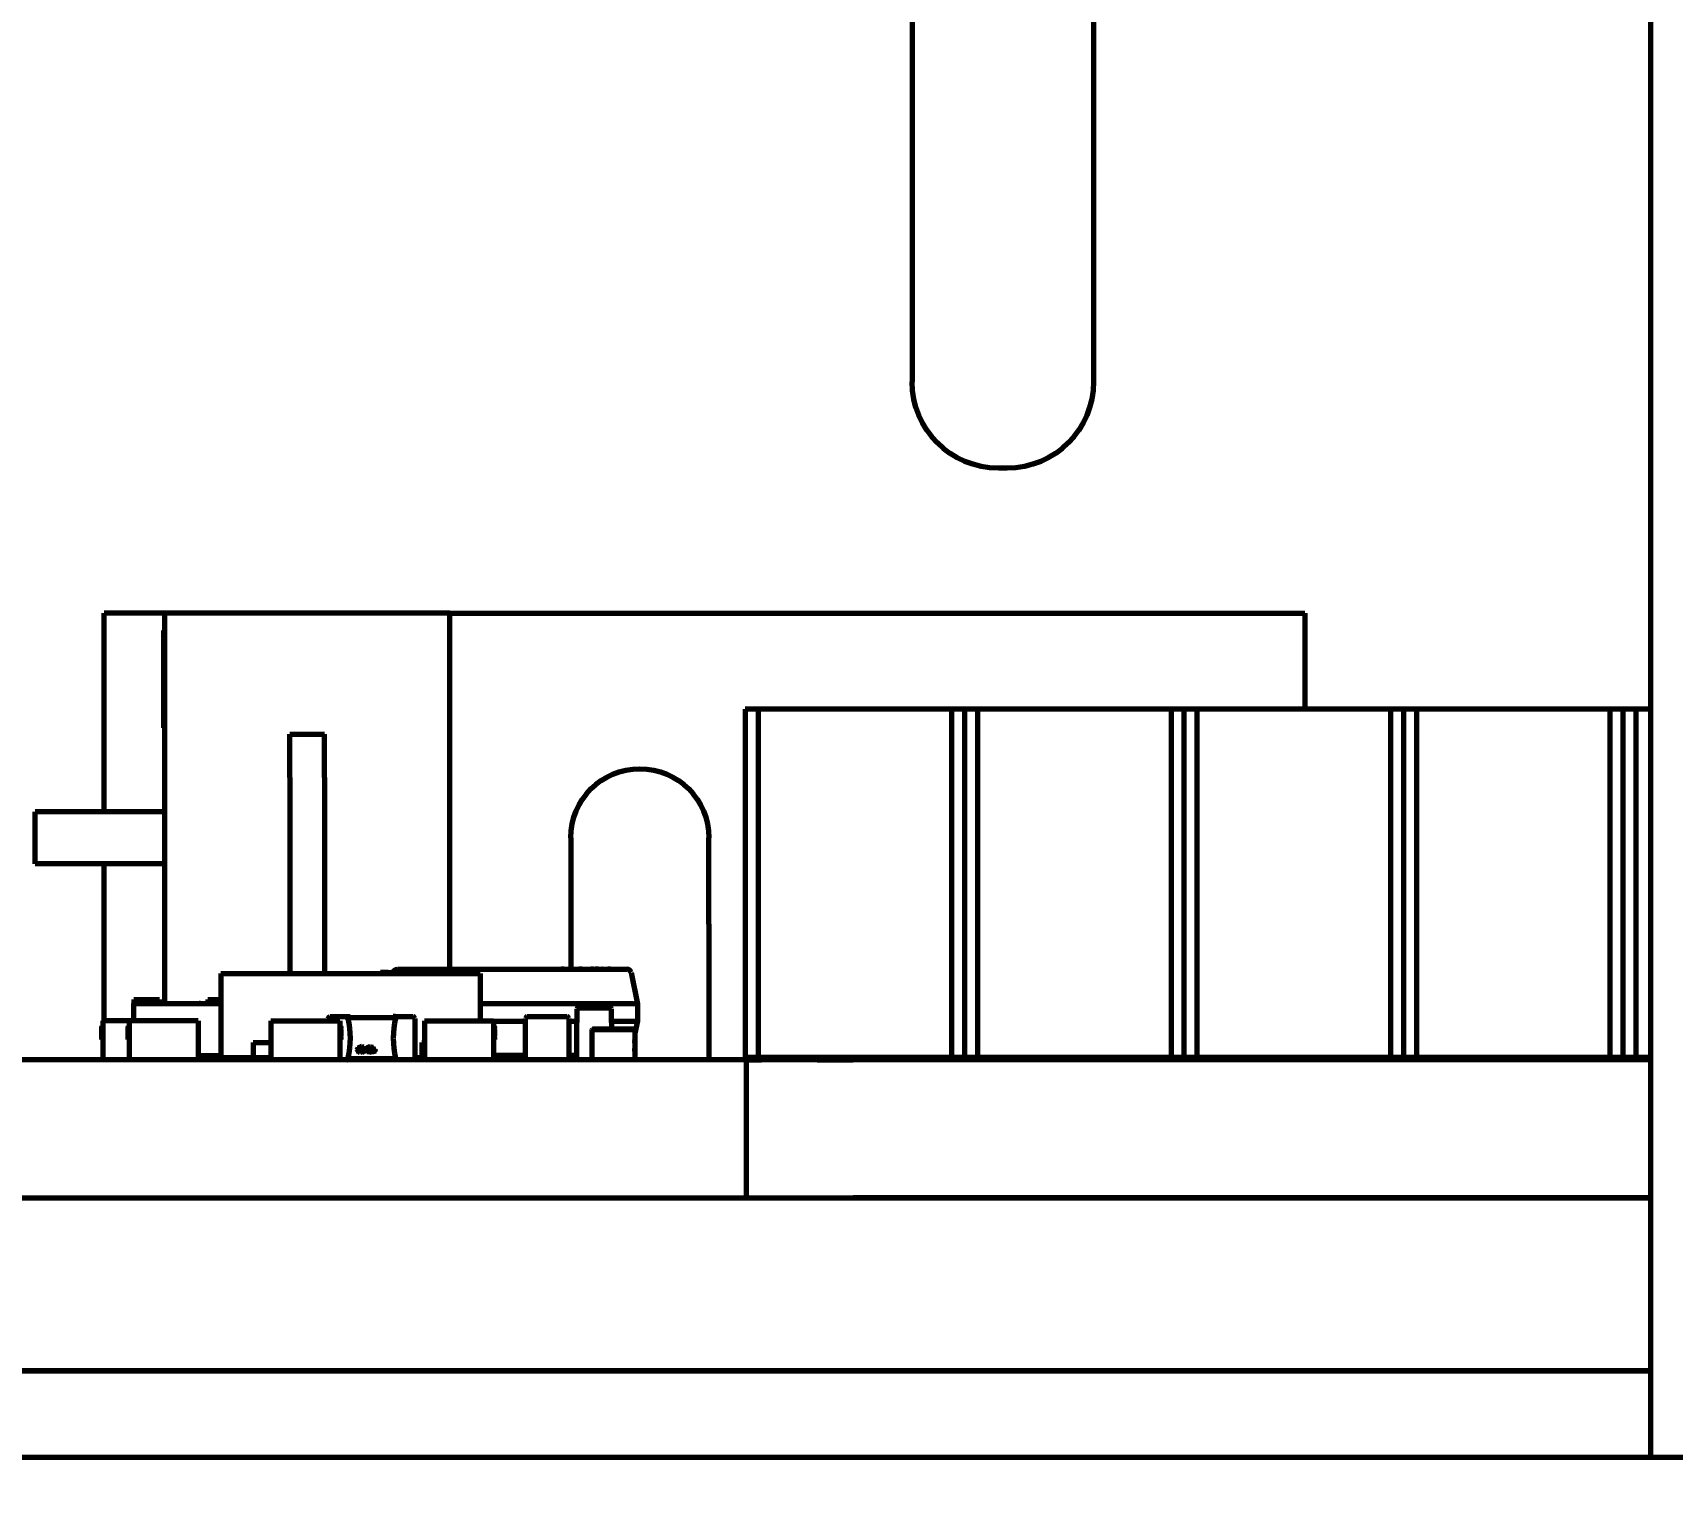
# Model space of a CAD drawing. Header units: millimetres. Extents: x 0 to 1189, y 0 to 841.
# Drawn here: x 596.63 to 615.61, y 577.02 to 594.07 of the extents above; entities that cross this region are included whole.
import ezdxf

# ---------------------------------------------------------------- set-up
doc = ezdxf.new("R2010")
doc.units = ezdxf.units.MM
doc.header["$LTSCALE"] = 0.75
doc.layers.add('FD_Dimensions', color=7, linetype='Continuous', lineweight=35)
doc.layers.add('Visible', color=7, linetype='Continuous', lineweight=70)
doc.styles.get("Standard").update_dxf_attribs({"font": 'arial.ttf'})
doc.dimstyles.new('Dim-ISO-25', dxfattribs={"dimtxt": 3.5, "dimasz": 3.5, "dimexe": 2.1, "dimexo": 2.1, "dimgap": 1.4, "dimtad": 1, "dimzin": 12, "dimdsep": 46, "dimtxsty": 'Standard', "dimcen": 0, "dimazin": 3, "dimtp": 0.1, "dimtm": 0.1, "dimtfac": 0.714286, "dimtmove": 0, "dimatfit": 3, "dimfxl": 1, "dimtzin": 12, "dimarcsym": 0})

# ---------------------------------------------------------------- blocks, each defined once
blk = doc.blocks.new('*D53')
at = {"layer": 'Defpoints', "color": 0, "transparency": 16777216}
for p in [(650.869146, 593.760403), (550.357187, 575.580703), (650.869146, 554.580703)]:
    blk.add_point(p, dxfattribs=at)
at = {"layer": 'FD_Dimensions', "color": 0, "lineweight": -2, "transparency": 16777216}
for p, q in [((650.869146, 591.660403), (650.869146, 552.480703)), ((550.357187, 573.480703), (550.357187, 552.480703)), ((553.857187, 554.580703), (647.369146, 554.580703))]:
    blk.add_line(p, q, dxfattribs=at)
at = {"layer": 'FD_Dimensions', "color": 0, "transparency": 16777216}
for points in [[(553.857187, 555.164037), (553.857187, 553.99737), (550.357187, 554.580703)], [(647.369146, 555.164037), (647.369146, 553.99737), (650.869146, 554.580703)]]:
    blk.add_solid(points, dxfattribs=at)
at = {"layer": 'FD_Dimensions', "color": 0, "transparency": 16777216, "insert": (600.613167, 557.767709), "char_height": 3.5, "attachment_point": 5}
blk.add_mtext('100.51', dxfattribs=at)

msp = doc.modelspace()

# ---------------------------------------------------------------- linework, layer by layer
at = {"layer": 'Visible', "extrusion": (0, 1, 0)}
for p, q in [((615.357, 602.581), (615.357, 577.581)), ((606.807, 596.331), (606.807, 590.031)), ((608.907, 596.331), (608.907, 590.031)), ((607.907, 589.031), (607.807, 589.031)), ((597.455, 585.051), (597.455, 587.351)), ((598.155, 587.351), (597.455, 587.351)), ((598.155, 582.831), (598.155, 587.351)), ((601.455, 587.351), (598.155, 587.351)), ((601.455, 587.351), (611.355, 587.351)), ((601.455, 583.23), (601.455, 587.351)), ((611.355, 587.351), (611.355, 586.241)), ((598.145, 587.066), (598.145, 587.151)), ((598.145, 587.151), (598.155, 587.151)), ((598.145, 587.066), (598.155, 587.066)), ((598.145, 587.066), (598.145, 587.06)), ((598.145, 586.721), (598.145, 587.06)), ((598.145, 587.06), (598.155, 587.06)), ((598.145, 586.715), (598.145, 586.721)), ((598.145, 586.721), (598.155, 586.721)), ((598.145, 586.715), (598.155, 586.715)), ((598.145, 586.522), (598.145, 586.715)), ((598.145, 586.183), (598.145, 586.522)), ((598.145, 586.522), (598.155, 586.522)), ((598.145, 586.147), (598.145, 586.183)), ((598.145, 586.183), (598.155, 586.183)), ((598.145, 586.069), (598.145, 586.147)), ((605.025, 586.241), (604.875, 586.241)), ((604.875, 586.241), (604.875, 582.211)), ((607.265, 586.241), (605.025, 586.241)), ((605.025, 586.241), (605.025, 582.211)), ((607.415, 586.241), (607.265, 586.241)), ((607.265, 586.241), (607.265, 582.211)), ((607.565, 586.241), (607.415, 586.241)), ((607.415, 586.241), (607.415, 582.211)), ((609.805, 586.241), (607.565, 586.241)), ((607.565, 586.241), (607.565, 582.211)), ((609.955, 586.241), (609.805, 586.241)), ((609.805, 586.241), (609.805, 582.211)), ((610.105, 586.241), (609.955, 586.241)), ((609.955, 586.241), (609.955, 582.211)), ((612.345, 586.241), (610.105, 586.241)), ((610.105, 586.241), (610.105, 582.211)), ((612.495, 586.241), (612.345, 586.241)), ((612.345, 586.241), (612.345, 582.211)), ((612.645, 586.241), (612.495, 586.241)), ((612.495, 586.241), (612.495, 582.211)), ((614.885, 586.241), (612.645, 586.241)), ((612.645, 586.241), (612.645, 582.211)), ((615.035, 586.241), (614.885, 586.241)), ((614.885, 586.241), (614.885, 582.211)), ((615.185, 586.241), (615.035, 586.241)), ((615.035, 586.241), (615.035, 582.211)), ((615.357, 586.241), (615.185, 586.241)), ((615.185, 586.241), (615.185, 582.211)), ((598.145, 586.069), (598.155, 586.069)), ((598.145, 586.023), (598.145, 586.069)), ((598.145, 586.023), (598.155, 586.023)), ((599.605, 585.951), (600.005, 585.951)), ((599.605, 585.451), (599.605, 585.951)), ((600.005, 585.451), (600.005, 585.951)), ((599.605, 585.451), (599.605, 583.181)), ((600.005, 585.451), (600.005, 583.181)), ((598.155, 585.051), (596.655, 585.051)), ((596.655, 584.451), (596.655, 585.051)), ((602.855, 584.751), (602.855, 583.751)), ((604.455, 583.751), (604.455, 584.751)), ((598.155, 584.451), (596.655, 584.451)), ((597.455, 582.631), (597.455, 584.451)), ((602.855, 583.751), (602.855, 583.231)), ((604.455, 583.751), (604.455, 582.181)), ((598.805, 583.181), (601.805, 583.181)), ((598.805, 583.181), (598.805, 582.206)), ((600.682, 583.191), (600.652, 583.191)), ((600.652, 583.191), (600.652, 583.181)), ((600.74, 583.191), (600.682, 583.191)), ((600.74, 583.191), (600.808, 583.191)), ((600.74, 583.191), (600.74, 583.181)), ((600.808, 583.191), (600.881, 583.191)), ((600.848, 583.23), (603.506, 583.23)), ((600.881, 583.191), (600.957, 583.191)), ((600.881, 583.191), (600.881, 583.181)), ((600.957, 583.191), (600.978, 583.191)), ((600.957, 583.191), (600.957, 583.181)), ((600.978, 583.191), (601.02, 583.191)), ((600.978, 583.191), (600.978, 583.181)), ((601.086, 583.191), (601.02, 583.191)), ((601.02, 583.191), (601.02, 583.181)), ((601.113, 583.191), (601.086, 583.191)), ((601.113, 583.191), (601.113, 583.181)), ((601.196, 583.191), (601.196, 583.181)), ((601.196, 583.191), (601.251, 583.191)), ((601.251, 583.191), (601.251, 583.181)), ((601.254, 583.191), (601.254, 583.181)), ((601.263, 583.191), (601.254, 583.191)), ((601.263, 583.191), (601.269, 583.191)), ((601.263, 583.191), (601.263, 583.181)), ((601.286, 583.191), (601.269, 583.191)), ((601.308, 583.191), (601.286, 583.191)), ((601.308, 583.191), (601.309, 583.191)), ((601.308, 583.191), (601.308, 583.181)), ((601.309, 583.191), (601.321, 583.191)), ((601.309, 583.191), (601.309, 583.181)), ((601.321, 583.191), (601.33, 583.191)), ((601.321, 583.191), (601.321, 583.181)), ((601.33, 583.191), (601.33, 583.181)), ((601.339, 583.191), (601.339, 583.181)), ((601.358, 583.191), (601.339, 583.191)), ((601.38, 583.191), (601.358, 583.191)), ((601.388, 583.191), (601.38, 583.191)), ((601.388, 583.191), (601.394, 583.191)), ((601.388, 583.191), (601.388, 583.181)), ((601.394, 583.191), (601.394, 583.181)), ((601.394, 583.191), (601.397, 583.191)), ((601.397, 583.191), (601.397, 583.181)), ((601.405, 583.191), (601.397, 583.191)), ((601.405, 583.191), (601.431, 583.191)), ((601.431, 583.191), (601.464, 583.191)), ((601.478, 583.191), (601.464, 583.191)), ((601.464, 583.191), (601.464, 583.181)), ((601.478, 583.191), (601.478, 583.181)), ((601.478, 583.191), (601.532, 583.191)), ((601.532, 583.191), (601.537, 583.191)), ((601.532, 583.191), (601.532, 583.181)), ((601.537, 583.191), (601.552, 583.191)), ((601.537, 583.191), (601.537, 583.181)), ((601.552, 583.191), (601.58, 583.191)), ((601.552, 583.191), (601.552, 583.181)), ((601.619, 583.191), (601.58, 583.191)), ((601.634, 583.191), (601.619, 583.191)), ((601.634, 583.191), (601.634, 583.181)), ((601.64, 583.191), (601.655, 583.191)), ((601.64, 583.191), (601.64, 583.181)), ((601.655, 583.191), (601.664, 583.191)), ((601.655, 583.191), (601.655, 583.181)), ((601.664, 583.191), (601.707, 583.191)), ((601.664, 583.191), (601.664, 583.181)), ((601.707, 583.191), (601.717, 583.191)), ((601.707, 583.191), (601.707, 583.181)), ((601.717, 583.191), (601.732, 583.191)), ((601.717, 583.191), (601.717, 583.181)), ((601.732, 583.191), (601.732, 583.181)), ((601.805, 583.181), (601.805, 582.631)), ((602.726, 583.231), (602.744, 583.231)), ((602.726, 583.231), (602.726, 583.23)), ((602.779, 583.231), (602.744, 583.231)), ((602.779, 583.231), (602.82, 583.231)), ((602.779, 583.231), (602.779, 583.23)), ((602.82, 583.231), (602.864, 583.231)), ((602.864, 583.231), (602.909, 583.231)), ((602.864, 583.231), (602.864, 583.23)), ((602.909, 583.231), (602.922, 583.231)), ((602.909, 583.231), (602.909, 583.23)), ((602.922, 583.231), (602.947, 583.231)), ((602.922, 583.231), (602.922, 583.23)), ((602.987, 583.231), (602.947, 583.231)), ((602.947, 583.231), (602.947, 583.23)), ((602.987, 583.231), (603.003, 583.231)), ((603.003, 583.231), (603.003, 583.23)), ((603.053, 583.231), (603.053, 583.23)), ((603.053, 583.231), (603.086, 583.231)), ((603.086, 583.231), (603.086, 583.23)), ((603.088, 583.231), (603.088, 583.23)), ((603.093, 583.231), (603.088, 583.231)), ((603.093, 583.231), (603.097, 583.231)), ((603.093, 583.231), (603.093, 583.23)), ((603.107, 583.231), (603.097, 583.231)), ((603.12, 583.231), (603.107, 583.231)), ((603.12, 583.231), (603.12, 583.231)), ((603.12, 583.231), (603.128, 583.231)), ((603.12, 583.231), (603.12, 583.23)), ((603.12, 583.231), (603.12, 583.23)), ((603.128, 583.231), (603.133, 583.231)), ((603.128, 583.231), (603.128, 583.23)), ((603.133, 583.231), (603.133, 583.23)), ((603.138, 583.231), (603.138, 583.23)), ((603.15, 583.231), (603.138, 583.231)), ((603.163, 583.231), (603.15, 583.231)), ((603.168, 583.231), (603.163, 583.231)), ((603.168, 583.231), (603.172, 583.231)), ((603.168, 583.231), (603.168, 583.23)), ((603.172, 583.231), (603.172, 583.23)), ((603.172, 583.231), (603.173, 583.231)), ((603.173, 583.231), (603.173, 583.23)), ((603.178, 583.231), (603.173, 583.231)), ((603.178, 583.231), (603.194, 583.231)), ((603.194, 583.231), (603.214, 583.231)), ((603.222, 583.231), (603.214, 583.231)), ((603.214, 583.231), (603.214, 583.23)), ((603.222, 583.231), (603.222, 583.23)), ((603.222, 583.231), (603.255, 583.231)), ((603.255, 583.231), (603.257, 583.231)), ((603.255, 583.231), (603.255, 583.23)), ((603.257, 583.231), (603.266, 583.231)), ((603.257, 583.231), (603.257, 583.23)), ((603.266, 583.231), (603.283, 583.231)), ((603.266, 583.231), (603.266, 583.23)), ((603.307, 583.231), (603.283, 583.231)), ((603.316, 583.231), (603.307, 583.231)), ((603.316, 583.231), (603.316, 583.23)), ((603.319, 583.231), (603.328, 583.231)), ((603.319, 583.231), (603.319, 583.23)), ((603.328, 583.231), (603.334, 583.231)), ((603.328, 583.231), (603.328, 583.23)), ((603.334, 583.231), (603.359, 583.231)), ((603.334, 583.231), (603.334, 583.23)), ((603.359, 583.231), (603.365, 583.231)), ((603.359, 583.231), (603.359, 583.23)), ((603.365, 583.231), (603.374, 583.231)), ((603.365, 583.231), (603.365, 583.23)), ((603.374, 583.231), (603.374, 583.23)), ((603.555, 583.19), (603.627, 582.83)), ((597.796, 582.881), (597.796, 582.831)), ((597.796, 582.881), (598.096, 582.881)), ((598.096, 582.881), (598.096, 582.831)), ((598.653, 582.881), (598.653, 582.831)), ((598.653, 582.881), (598.805, 582.881)), ((597.795, 582.831), (598.805, 582.831)), ((597.795, 582.831), (597.795, 582.631)), ((598.313, 582.832), (598.336, 582.832)), ((598.313, 582.832), (598.313, 582.831)), ((598.336, 582.832), (598.345, 582.832)), ((598.336, 582.832), (598.336, 582.831)), ((598.345, 582.832), (598.368, 582.832)), ((598.345, 582.832), (598.345, 582.831)), ((598.368, 582.832), (598.368, 582.831)), ((598.371, 582.832), (598.38, 582.832)), ((598.371, 582.832), (598.371, 582.831)), ((598.38, 582.832), (598.389, 582.832)), ((598.389, 582.832), (598.413, 582.832)), ((598.389, 582.832), (598.389, 582.831)), ((598.413, 582.832), (598.421, 582.832)), ((598.413, 582.832), (598.413, 582.831)), ((598.421, 582.832), (598.444, 582.832)), ((598.421, 582.832), (598.421, 582.831)), ((598.444, 582.832), (598.444, 582.831)), ((598.444, 582.832), (598.448, 582.832)), ((598.448, 582.832), (598.457, 582.832)), ((598.448, 582.832), (598.448, 582.831)), ((598.457, 582.832), (598.48, 582.832)), ((598.48, 582.832), (598.497, 582.832)), ((598.497, 582.832), (598.497, 582.831)), ((598.497, 582.832), (598.507, 582.832)), ((598.507, 582.832), (598.507, 582.831)), ((598.507, 582.832), (598.509, 582.832)), ((598.509, 582.832), (598.509, 582.831)), ((598.509, 582.832), (598.51, 582.832)), ((598.51, 582.832), (598.51, 582.831)), ((598.51, 582.832), (598.542, 582.832)), ((598.542, 582.832), (598.542, 582.831)), ((598.542, 582.832), (598.544, 582.832)), ((598.544, 582.832), (598.549, 582.832)), ((598.549, 582.832), (598.549, 582.831)), ((598.549, 582.832), (598.549, 582.832)), ((598.549, 582.832), (598.549, 582.831)), ((598.554, 582.832), (598.554, 582.831)), ((598.568, 582.832), (598.554, 582.832)), ((598.568, 582.832), (598.591, 582.832)), ((598.591, 582.832), (598.6, 582.832)), ((598.6, 582.832), (598.6, 582.831)), ((598.601, 582.832), (598.601, 582.831)), ((598.601, 582.832), (598.602, 582.832)), ((598.602, 582.832), (598.602, 582.831)), ((598.602, 582.832), (598.626, 582.832)), ((598.626, 582.832), (598.626, 582.831)), ((598.626, 582.832), (598.634, 582.832)), ((598.634, 582.832), (598.634, 582.831)), ((598.684, 582.832), (598.727, 582.832)), ((598.684, 582.832), (598.684, 582.831)), ((598.751, 582.832), (598.727, 582.832)), ((598.727, 582.832), (598.727, 582.831)), ((598.805, 582.832), (598.751, 582.832)), ((598.751, 582.832), (598.751, 582.831)), ((603.577, 582.83), (601.805, 582.83)), ((602.927, 582.77), (602.927, 582.612)), ((603.317, 582.78), (602.937, 582.78)), ((603.327, 582.612), (603.327, 582.77)), ((603.627, 582.83), (603.627, 582.63)), ((603.627, 582.83), (603.627, 582.83)), ((597.427, 582.575), (597.427, 582.563)), ((597.427, 582.575), (597.437, 582.575)), ((597.427, 582.563), (597.437, 582.563)), ((597.427, 582.563), (597.427, 582.563)), ((597.427, 582.515), (597.427, 582.563)), ((597.427, 582.563), (597.437, 582.563)), ((597.427, 582.514), (597.427, 582.515)), ((597.427, 582.515), (597.437, 582.515)), ((597.427, 582.514), (597.437, 582.514)), ((597.427, 582.487), (597.427, 582.514)), ((597.742, 582.631), (597.437, 582.631)), ((597.437, 582.631), (597.437, 582.181)), ((597.732, 582.575), (597.732, 582.563)), ((597.732, 582.575), (597.742, 582.575)), ((597.732, 582.563), (597.742, 582.563)), ((597.732, 582.563), (597.732, 582.563)), ((597.732, 582.515), (597.732, 582.563)), ((597.732, 582.563), (597.742, 582.563)), ((597.732, 582.514), (597.732, 582.515)), ((597.732, 582.515), (597.742, 582.515)), ((597.732, 582.514), (597.742, 582.514)), ((597.732, 582.487), (597.732, 582.514)), ((598.542, 582.631), (597.742, 582.631)), ((597.742, 582.631), (597.742, 582.181)), ((598.542, 582.631), (598.542, 582.181)), ((599.383, 582.631), (600.183, 582.631)), ((599.383, 582.631), (599.383, 582.181)), ((600.05, 582.631), (600.05, 582.661)), ((600.07, 582.681), (600.273, 582.681)), ((600.183, 582.631), (600.183, 582.181)), ((600.193, 582.575), (600.183, 582.575)), ((600.193, 582.548), (600.183, 582.548)), ((600.193, 582.562), (600.193, 582.575)), ((600.193, 582.562), (600.193, 582.548)), ((600.193, 582.532), (600.193, 582.548)), ((600.193, 582.532), (600.193, 582.493)), ((600.269, 582.678), (600.27, 582.678)), ((600.27, 582.671), (600.269, 582.675)), ((600.27, 582.671), (600.269, 582.671)), ((600.27, 582.671), (600.27, 582.678)), ((600.273, 582.681), (600.3, 582.681)), ((600.273, 582.671), (600.827, 582.671)), ((600.3, 582.671), (600.3, 582.681)), ((600.827, 582.681), (600.8, 582.681)), ((600.8, 582.671), (600.8, 582.681)), ((600.827, 582.681), (601.03, 582.681)), ((600.829, 582.678), (600.831, 582.678)), ((600.829, 582.671), (600.829, 582.678)), ((600.83, 582.675), (600.829, 582.671)), ((600.831, 582.671), (600.829, 582.671)), ((601.05, 582.661), (601.05, 582.201)), ((601.161, 582.631), (601.961, 582.631)), ((601.161, 582.631), (601.161, 582.181)), ((601.961, 582.631), (601.961, 582.181)), ((601.961, 582.63), (602.332, 582.63)), ((601.971, 582.575), (601.961, 582.575)), ((601.971, 582.548), (601.961, 582.548)), ((601.971, 582.562), (601.971, 582.575)), ((601.971, 582.562), (601.971, 582.548)), ((601.971, 582.532), (601.971, 582.548)), ((601.971, 582.532), (601.971, 582.493)), ((602.332, 582.201), (602.332, 582.661)), ((602.352, 582.681), (602.812, 582.681)), ((602.832, 582.661), (602.832, 582.201)), ((602.832, 582.63), (602.927, 582.63)), ((602.927, 582.381), (602.927, 582.612)), ((603.098, 582.531), (603.598, 582.531)), ((603.098, 582.531), (603.098, 582.181)), ((603.103, 582.531), (603.108, 582.541)), ((603.108, 582.541), (603.588, 582.541)), ((603.327, 582.63), (603.577, 582.63)), ((603.327, 582.612), (603.327, 582.541)), ((603.593, 582.531), (603.588, 582.541)), ((603.627, 582.63), (603.598, 582.485)), ((603.598, 582.531), (603.598, 582.181)), ((603.627, 582.63), (603.627, 582.63)), ((597.427, 582.44), (597.427, 582.487)), ((597.427, 582.487), (597.437, 582.487)), ((597.427, 582.435), (597.427, 582.44)), ((597.427, 582.44), (597.437, 582.44)), ((597.427, 582.424), (597.427, 582.435)), ((597.427, 582.424), (597.437, 582.424)), ((597.427, 582.417), (597.427, 582.424)), ((597.427, 582.417), (597.437, 582.417)), ((597.732, 582.44), (597.732, 582.487)), ((597.732, 582.487), (597.742, 582.487)), ((597.732, 582.435), (597.732, 582.44)), ((597.732, 582.44), (597.742, 582.44)), ((597.732, 582.424), (597.732, 582.435)), ((597.732, 582.424), (597.742, 582.424)), ((597.732, 582.417), (597.732, 582.424)), ((597.732, 582.417), (597.742, 582.417)), ((599.18, 582.381), (599.18, 582.206)), ((599.18, 582.381), (599.383, 582.381)), ((599.18, 582.381), (599.383, 582.381)), ((599.18, 582.381), (599.18, 582.206)), ((600.193, 582.44), (600.183, 582.44)), ((600.193, 582.417), (600.183, 582.417)), ((600.193, 582.493), (600.193, 582.456)), ((600.193, 582.44), (600.193, 582.456)), ((600.193, 582.44), (600.193, 582.417)), ((600.455, 582.307), (600.456, 582.307)), ((600.496, 582.328), (600.493, 582.328)), ((600.493, 582.328), (600.493, 582.308)), ((600.493, 582.308), (600.504, 582.308)), ((600.496, 582.31), (600.496, 582.328)), ((600.504, 582.31), (600.496, 582.31)), ((600.504, 582.308), (600.504, 582.31)), ((600.52, 582.325), (600.52, 582.328)), ((600.52, 582.309), (600.52, 582.311)), ((600.534, 582.328), (600.524, 582.328)), ((600.524, 582.328), (600.524, 582.308)), ((600.524, 582.308), (600.535, 582.308)), ((600.527, 582.319), (600.527, 582.326)), ((600.527, 582.326), (600.534, 582.326)), ((600.534, 582.319), (600.527, 582.319)), ((600.527, 582.31), (600.527, 582.317)), ((600.527, 582.317), (600.534, 582.317)), ((600.535, 582.31), (600.527, 582.31)), ((600.534, 582.326), (600.534, 582.328)), ((600.534, 582.317), (600.534, 582.319)), ((600.535, 582.308), (600.535, 582.31)), ((600.545, 582.328), (600.539, 582.328)), ((600.539, 582.328), (600.539, 582.308)), ((600.539, 582.308), (600.544, 582.308)), ((600.541, 582.326), (600.541, 582.31)), ((600.544, 582.326), (600.541, 582.326)), ((600.541, 582.31), (600.544, 582.31)), ((600.564, 582.328), (600.556, 582.308)), ((600.556, 582.308), (600.559, 582.308)), ((600.559, 582.308), (600.561, 582.313)), ((600.561, 582.313), (600.57, 582.313)), ((600.565, 582.324), (600.562, 582.316)), ((600.562, 582.316), (600.569, 582.316)), ((600.567, 582.328), (600.564, 582.328)), ((600.566, 582.326), (600.565, 582.326)), ((600.569, 582.316), (600.566, 582.324)), ((600.575, 582.308), (600.567, 582.328)), ((600.57, 582.313), (600.572, 582.308)), ((600.572, 582.308), (600.575, 582.308)), ((601.13, 582.381), (601.13, 582.206)), ((601.13, 582.381), (601.161, 582.381)), ((601.13, 582.381), (601.13, 582.206)), ((601.13, 582.381), (601.161, 582.381)), ((601.971, 582.44), (601.961, 582.44)), ((601.971, 582.417), (601.961, 582.417)), ((601.971, 582.493), (601.971, 582.456)), ((601.971, 582.44), (601.971, 582.456)), ((601.971, 582.44), (601.971, 582.417)), ((602.927, 582.276), (602.927, 582.381)), ((603.599, 582.414), (603.598, 582.414)), ((603.599, 582.391), (603.598, 582.391)), ((603.599, 582.403), (603.599, 582.414)), ((603.599, 582.403), (603.599, 582.391)), ((603.599, 582.377), (603.599, 582.391)), ((603.599, 582.377), (603.599, 582.345)), ((603.599, 582.345), (603.599, 582.313)), ((603.599, 582.299), (603.599, 582.313)), ((604.277, 582.181), (566.627, 582.181)), ((598.542, 582.231), (598.805, 582.231)), ((598.653, 582.231), (598.653, 582.181)), ((598.805, 582.206), (599.18, 582.206)), ((598.953, 582.206), (598.953, 582.181)), ((598.953, 582.191), (599.115, 582.191)), ((599.115, 582.206), (599.115, 582.181)), ((599.18, 582.206), (599.383, 582.206)), ((599.18, 582.206), (599.383, 582.206)), ((599.18, 582.206), (599.18, 582.181)), ((600.269, 582.191), (600.27, 582.191)), ((600.269, 582.187), (600.27, 582.191)), ((600.27, 582.183), (600.269, 582.183)), ((600.27, 582.183), (600.27, 582.191)), ((600.827, 582.191), (600.273, 582.191)), ((600.3, 582.191), (600.3, 582.181)), ((600.446, 582.3), (600.426, 582.29)), ((600.43, 582.282), (600.45, 582.293)), ((600.43, 582.28), (600.43, 582.282)), ((600.45, 582.293), (600.446, 582.3)), ((600.449, 582.275), (600.458, 582.275)), ((600.457, 582.284), (600.451, 582.284)), ((600.48, 582.191), (600.48, 582.181)), ((600.504, 582.296), (600.493, 582.296)), ((600.493, 582.296), (600.493, 582.276)), ((600.493, 582.276), (600.504, 582.276)), ((600.496, 582.287), (600.496, 582.294)), ((600.496, 582.294), (600.504, 582.294)), ((600.503, 582.287), (600.496, 582.287)), ((600.496, 582.278), (600.496, 582.285)), ((600.496, 582.285), (600.503, 582.285)), ((600.504, 582.278), (600.496, 582.278)), ((600.503, 582.285), (600.503, 582.287)), ((600.504, 582.294), (600.504, 582.296)), ((600.504, 582.276), (600.504, 582.278)), ((600.508, 582.289), (600.508, 582.287)), ((600.516, 582.285), (600.511, 582.284)), ((600.516, 582.283), (600.512, 582.282)), ((600.516, 582.281), (600.516, 582.283)), ((600.516, 582.278), (600.516, 582.278)), ((600.516, 582.278), (600.516, 582.276)), ((600.516, 582.276), (600.518, 582.276)), ((600.518, 582.276), (600.518, 582.285)), ((600.522, 582.279), (600.522, 582.276)), ((600.531, 582.287), (600.531, 582.29)), ((600.536, 582.29), (600.533, 582.29)), ((600.533, 582.29), (600.538, 582.276)), ((600.533, 582.271), (600.533, 582.269)), ((600.539, 582.279), (600.536, 582.29)), ((600.538, 582.276), (600.537, 582.273)), ((600.54, 582.278), (600.539, 582.279)), ((600.544, 582.29), (600.54, 582.279)), ((600.54, 582.273), (600.547, 582.29)), ((600.54, 582.278), (600.54, 582.278)), ((600.547, 582.29), (600.544, 582.29)), ((600.56, 582.296), (600.549, 582.296)), ((600.549, 582.296), (600.549, 582.276)), ((600.549, 582.276), (600.56, 582.276)), ((600.552, 582.287), (600.552, 582.294)), ((600.552, 582.294), (600.56, 582.294)), ((600.559, 582.287), (600.552, 582.287)), ((600.552, 582.278), (600.552, 582.285)), ((600.552, 582.285), (600.559, 582.285)), ((600.56, 582.278), (600.552, 582.278)), ((600.559, 582.285), (600.559, 582.287)), ((600.56, 582.294), (600.56, 582.296)), ((600.56, 582.276), (600.56, 582.278)), ((600.57, 582.296), (600.564, 582.296)), ((600.564, 582.296), (600.564, 582.276)), ((600.564, 582.276), (600.57, 582.276)), ((600.567, 582.294), (600.567, 582.278)), ((600.57, 582.294), (600.567, 582.294)), ((600.567, 582.278), (600.57, 582.278)), ((600.59, 582.296), (600.582, 582.276)), ((600.582, 582.276), (600.585, 582.276)), ((600.585, 582.276), (600.587, 582.281)), ((600.587, 582.281), (600.595, 582.281)), ((600.591, 582.292), (600.588, 582.283)), ((600.588, 582.283), (600.594, 582.283)), ((600.592, 582.296), (600.59, 582.296)), ((600.591, 582.293), (600.591, 582.293)), ((600.594, 582.283), (600.591, 582.292)), ((600.6, 582.276), (600.592, 582.296)), ((600.595, 582.281), (600.597, 582.276)), ((600.597, 582.276), (600.6, 582.276)), ((600.78, 582.191), (600.78, 582.181)), ((600.8, 582.191), (600.8, 582.181)), ((600.829, 582.191), (600.831, 582.191)), ((600.829, 582.183), (600.829, 582.191)), ((600.829, 582.191), (600.83, 582.187)), ((600.831, 582.183), (600.829, 582.183)), ((601.05, 582.206), (601.13, 582.206)), ((601.13, 582.206), (601.161, 582.206)), ((601.13, 582.206), (601.161, 582.206)), ((601.13, 582.206), (601.13, 582.181)), ((602.332, 582.23), (601.961, 582.23)), ((601.977, 582.23), (601.977, 582.197)), ((601.977, 582.191), (601.977, 582.197)), ((602.927, 582.23), (602.832, 582.23)), ((602.855, 582.23), (602.855, 582.181)), ((602.927, 582.271), (602.927, 582.276)), ((602.927, 582.191), (602.927, 582.271)), ((603.599, 582.299), (603.598, 582.299)), ((603.599, 582.279), (603.598, 582.279)), ((603.599, 582.279), (603.599, 582.299)), ((604.89, 582.181), (604.277, 582.181)), ((604.875, 582.211), (605.025, 582.211)), ((604.89, 582.181), (605.062, 582.181)), ((604.89, 580.581), (604.89, 582.181)), ((605.025, 582.211), (607.265, 582.211)), ((605.034, 582.211), (605.034, 582.181)), ((605.044, 582.211), (605.044, 582.191)), ((605.044, 582.191), (605.82, 582.191)), ((605.71, 582.181), (605.062, 582.181)), ((605.484, 582.191), (605.484, 582.181)), ((605.71, 582.181), (606.125, 582.181)), ((605.82, 582.211), (605.82, 582.181)), ((615.357, 582.181), (606.125, 582.181)), ((606.47, 582.181), (606.47, 582.211)), ((606.869, 582.181), (606.869, 582.211)), ((606.994, 582.211), (606.994, 582.181)), ((606.994, 582.191), (607.364, 582.191)), ((607.265, 582.211), (607.415, 582.211)), ((607.364, 582.211), (607.364, 582.181)), ((607.415, 582.211), (607.565, 582.211)), ((607.489, 582.211), (607.489, 582.181)), ((607.565, 582.211), (609.805, 582.211)), ((608.139, 582.181), (608.139, 582.211)), ((608.264, 582.211), (608.264, 582.181)), ((608.264, 582.191), (608.36, 582.191)), ((608.36, 582.211), (608.36, 582.181)), ((609.01, 582.181), (609.01, 582.211)), ((609.409, 582.181), (609.409, 582.211)), ((609.534, 582.211), (609.534, 582.181)), ((609.534, 582.191), (609.904, 582.191)), ((609.805, 582.211), (609.955, 582.211)), ((609.904, 582.211), (609.904, 582.181)), ((609.955, 582.211), (610.105, 582.211)), ((610.029, 582.211), (610.029, 582.181)), ((610.105, 582.211), (612.345, 582.211)), ((610.679, 582.181), (610.679, 582.211)), ((610.804, 582.211), (610.804, 582.181)), ((610.804, 582.191), (610.9, 582.191)), ((610.9, 582.211), (610.9, 582.181)), ((611.55, 582.181), (611.55, 582.211)), ((611.949, 582.181), (611.949, 582.211)), ((612.074, 582.211), (612.074, 582.181)), ((612.074, 582.191), (612.444, 582.191)), ((612.345, 582.211), (612.495, 582.211)), ((612.444, 582.211), (612.444, 582.181)), ((612.495, 582.211), (612.645, 582.211)), ((612.569, 582.211), (612.569, 582.181)), ((612.645, 582.211), (614.885, 582.211)), ((613.219, 582.181), (613.219, 582.211)), ((613.344, 582.211), (613.344, 582.181)), ((613.344, 582.191), (613.44, 582.191)), ((613.44, 582.211), (613.44, 582.181)), ((614.09, 582.181), (614.09, 582.211)), ((614.489, 582.181), (614.489, 582.211)), ((614.614, 582.211), (614.614, 582.181)), ((614.614, 582.191), (614.984, 582.191)), ((614.885, 582.211), (615.035, 582.211)), ((614.984, 582.211), (614.984, 582.181)), ((615.035, 582.211), (615.185, 582.211)), ((615.109, 582.211), (615.109, 582.181)), ((615.185, 582.211), (615.357, 582.211)), ((562.857, 580.581), (615.357, 580.581)), ((615.357, 580.581), (606.125, 580.581)), ((615.357, 578.581), (562.857, 578.581)), ((562.857, 578.581), (615.357, 578.581)), ((559.848, 577.581), (638.366, 577.581))]:
    msp.add_line(p, q, dxfattribs=at)
at = {"layer": 'Visible', "extrusion": (-2e-16, 0, -1)}
for centre, radius, start, end in [((-607.807, 590.031), 1, 270, 0), ((-607.907, 590.031), 1, 180, 270), ((-603.655, 584.751), 0.8, 360, 180), ((-600.848, 583.18), 0.05, 12.4684, 90), ((-600.07, 582.661), 0.02, 0, 90), ((-599.3, 582.431), 1, 166.7029, 193.2971), ((-600.527, 582.282), 0.00668, 88.9569, 122.306), ((-600.527, 582.279), 0.00166, 127.1478, 181.8933), ((-600.535, 582.275), 0.00374, 270.3583, 293.0933), ((-601.987, 582.191), 0.01, 270, 0), ((-602.937, 582.191), 0.01, 270, 0)]:
    msp.add_arc(centre, radius, start, end, dxfattribs=at)
at = {"layer": 'Visible'}
for centre, radius, start, end in [((603.506, 583.18), 0.05, 11.3099, 90), ((602.937, 582.77), 0.01, 90, 180), ((603.317, 582.77), 0.01, 0, 90), ((601.8, 582.431), 1, 166.7029, 193.2971), ((601.03, 582.661), 0.02, 0, 90), ((602.352, 582.661), 0.02, 90, 180), ((602.812, 582.661), 0.02, 0, 90), ((600.408, 582.299), 0.0145, 90.1232, 179.8768), ((600.435, 582.305), 0.0203, 89.7634, 161.4811), ((600.435, 582.304), 0.0205, 6.6788, 89.7941), ((600.408, 582.299), 0.0236, 180.1625, 222.0583), ((600.415, 582.28), 0.00564, 90, 270), ((600.416, 582.28), 0.0145, 270.1232, 359.8768), ((600.456, 582.296), 0.0202, 317.3597, 0.1627), ((600.554, 582.275), 0.0146, 162.3988, 167.174), ((601.03, 582.201), 0.02, 270, 0), ((602.352, 582.201), 0.02, 180, 270), ((602.812, 582.201), 0.02, 270, 0)]:
    msp.add_arc(centre, radius, start, end, dxfattribs=at)
at = {"layer": 'Visible', "extrusion": (-2e-16, 0, -1)}
for centre, major_axis, ratio, start_param, end_param in [((603.577, 582.825), (0.05, 0.005), 0.097133, -1.541943, -0.009618), ((600.827, 582.661), (-0.0004, 0.0199), 0.237111, 0.004907, 0.529953), ((600.827, 582.661), (-0.0002, 0.0195), 0.24572, 0.795932, 1.062756), ((600.456, 582.296), (-0.00786, 0.00786), 0.978094, 0.770918, 2.370675), ((600.844, 582.893), (0.333, 0.583), 0.097346, 3.085934, 3.171643), ((600.412, 582.495), (-0.107, 0.184), 0.20241, 3.137786, 3.259037), ((600.408, 582.298), (-0.0141, 0.0046), 0.969385, -1.45066, -0.301915), ((600.456, 582.296), (-0.0035, 0.0108), 0.98996, 1.887557, 3.384947), ((599.682, 581.281), (0.832, 1.007), 0.041306, -0.034144, 0.049909), ((599.66, 582.846), (-0.869, 0.567), 0.038112, 3.116707, 3.199884), ((600.827, 582.201), (0.0004, 0.0199), 0.237133, 2.611564, 3.136678), ((600.827, 582.2), (0.0002, 0.0195), 0.245617, 2.078746, 2.345625)]:
    msp.add_ellipse(centre, major_axis=major_axis, ratio=ratio, start_param=start_param, end_param=end_param, dxfattribs=at)
at = {"layer": 'Visible'}
for centre, major_axis, ratio, start_param, end_param in [((600.273, 582.661), (0.0001, 0.02), 0.247692, 0.787246, 1.048585), ((600.273, 582.661), (0.0004, 0.0199), 0.23703, 0.004895, 0.52974), ((603.577, 582.635), (-0.05, 0.005), 0.097133, 1.59965, 3.131975), ((600.407, 582.298), (-0.0013, 0.0231), 0.986122, 0.723883, 1.515679), ((600.409, 582.295), (-0.0071, 0.0261), 0.926516, -0.247037, 0.487553), ((600.439, 582.284), (-0.0103, 0.0493), 0.759986, -0.15803, 0.321953), ((600.436, 582.302), (-0.0093, 0.0305), 0.934799, -0.980583, -0.277814), ((600.435, 582.31), (-0.027, 0.0115), 0.837988, 3.806534, 4.311597), ((600.457, 582.297), (-0.0143, 0.0134), 0.942481, 3.881418, 5.185358), ((601.384, 582.921), (0.878, 0.61), 0.091427, 3.07816, 3.155207), ((600.401, 582.23), (0.121, 0.096), 0.183486, 0.098091, 0.22818), ((599.568, 581.007), (0.982, 1.317), 0.066126, -0.004639, 0.049226), ((599.91, 583.102), (-0.64, 0.79), 0.081091, 3.075982, 3.149198), ((599.442, 584.082), (-1.109, 1.772), 0.069256, 3.098279, 3.154959), ((600.143, 581.975), (0.408, 0.349), 0.103718, -0.088444, 0.016), ((599.894, 582.833), (-0.657, 0.52), 0.088029, 3.129863, 3.211123), ((598.264, 583.708), (-2.29, 1.396), 0.058151, 3.125269, 3.177012), ((600.273, 582.2), (-0.0002, 0.0195), 0.245617, 2.078746, 2.345625), ((600.273, 582.201), (-0.0004, 0.0199), 0.237133, 2.611564, 3.136678), ((600.452, 582.372), (0.0567, 0.0936), 0.458145, 3.008745, 3.278684), ((600.415, 582.281), (0.0101, 0.0098), 0.950528, 0.772327, 2.037772), ((600.415, 582.28), (-0.0141, 0.0023), 0.978016, 0.463372, 1.734638), ((600.415, 582.28), (0.0118, 0.009), 0.966445, 0.054562, 0.90237), ((600.455, 582.3), (-0.0075, 0.0237), 0.895466, 2.941428, 3.612698), ((600.867, 582.756), (0.359, 0.48), 0.081663, 3.133606, 3.202597), ((600.559, 582.242), (-0.0498, 0.0391), 0.179873, -0.023647, 0.140528), ((600.566, 582.354), (0.0564, 0.076), 0.157797, 3.127272, 3.258245), ((600.31, 582.643), (-0.204, 0.367), 0.103328, 3.08421, 3.203007), ((600.465, 582.373), (-0.0486, 0.0958), 0.178116, 3.051539, 3.208707), ((600.587, 582.321), (0.065, 0.037), 0.212187, 3.021435, 3.170188), ((600.791, 582.705), (0.27, 0.429), 0.118939, 3.153272, 3.216276), ((600.406, 582.42), (-0.124, 0.143), 0.165872, 2.999062, 3.125444), ((600.373, 582.361), (-0.158, 0.083), 0.138063, 3.070155, 3.214237), ((600.314, 582.163), (0.217, 0.118), 0.115, -0.062543, 0.026007), ((599.594, 580.974), (0.982, 1.317), 0.066126, -0.004639, 0.049226), ((599.935, 583.07), (-0.64, 0.79), 0.081091, 3.075982, 3.149198), ((599.467, 584.05), (-1.109, 1.772), 0.069256, 3.098279, 3.154959), ((600.169, 581.942), (0.408, 0.349), 0.103718, -0.088444, 0.016), ((599.919, 582.8), (-0.657, 0.52), 0.088029, 3.129863, 3.211123), ((598.289, 583.676), (-2.29, 1.396), 0.058151, 3.125269, 3.177012)]:
    msp.add_ellipse(centre, major_axis=major_axis, ratio=ratio, start_param=start_param, end_param=end_param, dxfattribs=at)
for points in [[(603.577, 582.83), (603.577, 582.83), (603.577, 582.83), (603.578, 582.83)], [(603.578, 582.63), (603.577, 582.63), (603.577, 582.63), (603.577, 582.63)]]:
    msp.add_rational_spline(points, [1, 0.999969166489, 0.999969166489, 1], degree=3, dxfattribs=at)
for points in [[(600.271, 582.668), (600.272, 582.67), (600.272, 582.671), (600.273, 582.671)], [(600.827, 582.671), (600.827, 582.671), (600.828, 582.67), (600.828, 582.668)], [(600.411, 582.322), (600.41, 582.322), (600.409, 582.322), (600.408, 582.322)], [(600.408, 582.313), (600.411, 582.313), (600.413, 582.312), (600.415, 582.311)], [(600.417, 582.328), (600.415, 582.326), (600.413, 582.324), (600.411, 582.322)], [(600.508, 582.325), (600.506, 582.323), (600.505, 582.321), (600.505, 582.318)], [(600.507, 582.318), (600.507, 582.32), (600.508, 582.322), (600.51, 582.324)], [(600.509, 582.312), (600.508, 582.313), (600.507, 582.315), (600.507, 582.318)], [(600.507, 582.31), (600.509, 582.308), (600.511, 582.307), (600.514, 582.307)], [(600.515, 582.328), (600.512, 582.328), (600.51, 582.327), (600.508, 582.325)], [(600.51, 582.324), (600.511, 582.325), (600.513, 582.326), (600.515, 582.326)], [(600.514, 582.307), (600.517, 582.307), (600.518, 582.308), (600.52, 582.309)], [(600.515, 582.326), (600.517, 582.326), (600.518, 582.326), (600.52, 582.325)], [(600.552, 582.325), (600.55, 582.327), (600.548, 582.328), (600.545, 582.328)], [(600.555, 582.318), (600.555, 582.321), (600.554, 582.324), (600.552, 582.325)], [(600.565, 582.326), (600.565, 582.325), (600.565, 582.324), (600.565, 582.324)], [(600.566, 582.324), (600.566, 582.324), (600.566, 582.325), (600.566, 582.326)], [(600.273, 582.191), (600.272, 582.191), (600.272, 582.192), (600.271, 582.194)], [(600.415, 582.275), (600.421, 582.275), (600.421, 582.286), (600.415, 582.286)], [(600.45, 582.284), (600.447, 582.284), (600.445, 582.282), (600.445, 582.28)], [(600.445, 582.28), (600.445, 582.278), (600.447, 582.276), (600.449, 582.275)], [(600.451, 582.284), (600.45, 582.284), (600.45, 582.284), (600.45, 582.284)], [(600.511, 582.284), (600.508, 582.284), (600.506, 582.282), (600.506, 582.279)], [(600.506, 582.279), (600.506, 582.278), (600.507, 582.277), (600.508, 582.276)], [(600.513, 582.29), (600.511, 582.29), (600.509, 582.29), (600.508, 582.289)], [(600.508, 582.287), (600.509, 582.288), (600.511, 582.288), (600.513, 582.288)], [(600.509, 582.28), (600.509, 582.279), (600.509, 582.278), (600.51, 582.278)], [(600.512, 582.282), (600.511, 582.282), (600.51, 582.282), (600.51, 582.281)], [(600.518, 582.285), (600.518, 582.289), (600.516, 582.29), (600.513, 582.29)], [(600.515, 582.278), (600.515, 582.279), (600.516, 582.28), (600.516, 582.281)], [(600.523, 582.289), (600.522, 582.288), (600.522, 582.287), (600.522, 582.286)], [(600.522, 582.284), (600.523, 582.283), (600.524, 582.283), (600.525, 582.282)], [(600.526, 582.277), (600.524, 582.277), (600.523, 582.278), (600.522, 582.279)], [(600.527, 582.29), (600.526, 582.29), (600.524, 582.29), (600.523, 582.289)], [(600.524, 582.286), (600.524, 582.287), (600.525, 582.287), (600.525, 582.288)], [(600.525, 582.285), (600.524, 582.285), (600.524, 582.286), (600.524, 582.286)], [(600.525, 582.288), (600.526, 582.288), (600.526, 582.288), (600.527, 582.288)], [(600.527, 582.284), (600.526, 582.284), (600.525, 582.285), (600.525, 582.285)], [(600.525, 582.282), (600.527, 582.281), (600.528, 582.281), (600.528, 582.281)], [(600.531, 582.29), (600.53, 582.29), (600.529, 582.29), (600.527, 582.29)], [(600.531, 582.282), (600.53, 582.283), (600.529, 582.283), (600.527, 582.284)], [(600.533, 582.269), (600.534, 582.269), (600.534, 582.269), (600.535, 582.269)], [(600.537, 582.273), (600.537, 582.272), (600.536, 582.271), (600.535, 582.271)], [(600.535, 582.269), (600.537, 582.269), (600.539, 582.27), (600.54, 582.273)], [(600.578, 582.293), (600.576, 582.295), (600.573, 582.296), (600.57, 582.296)], [(600.581, 582.286), (600.581, 582.289), (600.58, 582.291), (600.578, 582.293)], [(600.591, 582.293), (600.591, 582.293), (600.591, 582.292), (600.591, 582.292)], [(600.591, 582.292), (600.591, 582.292), (600.591, 582.293), (600.591, 582.293)], [(600.828, 582.194), (600.828, 582.192), (600.827, 582.191), (600.827, 582.191)]]:
    msp.add_open_spline(points, degree=3, dxfattribs=at)

# ---------------------------------------------------------------- dimensions: what is measured, and where the dimension line sits
at = {"layer": 'FD_Dimensions'}
dim = msp.add_linear_dim(base=(650.869, 554.581), p1=(550.357, 575.581), p2=(650.869, 593.76), dimstyle='Dim-ISO-25', override={"dimlfac": 1, "dimclrd": 0, "dimclre": 0}, dxfattribs=at)
dim.commit()
dim.dimension.update_dxf_attribs({"geometry": '*D53', "text_midpoint": (600.613, 557.768)})

doc.saveas('drawing.dxf')
